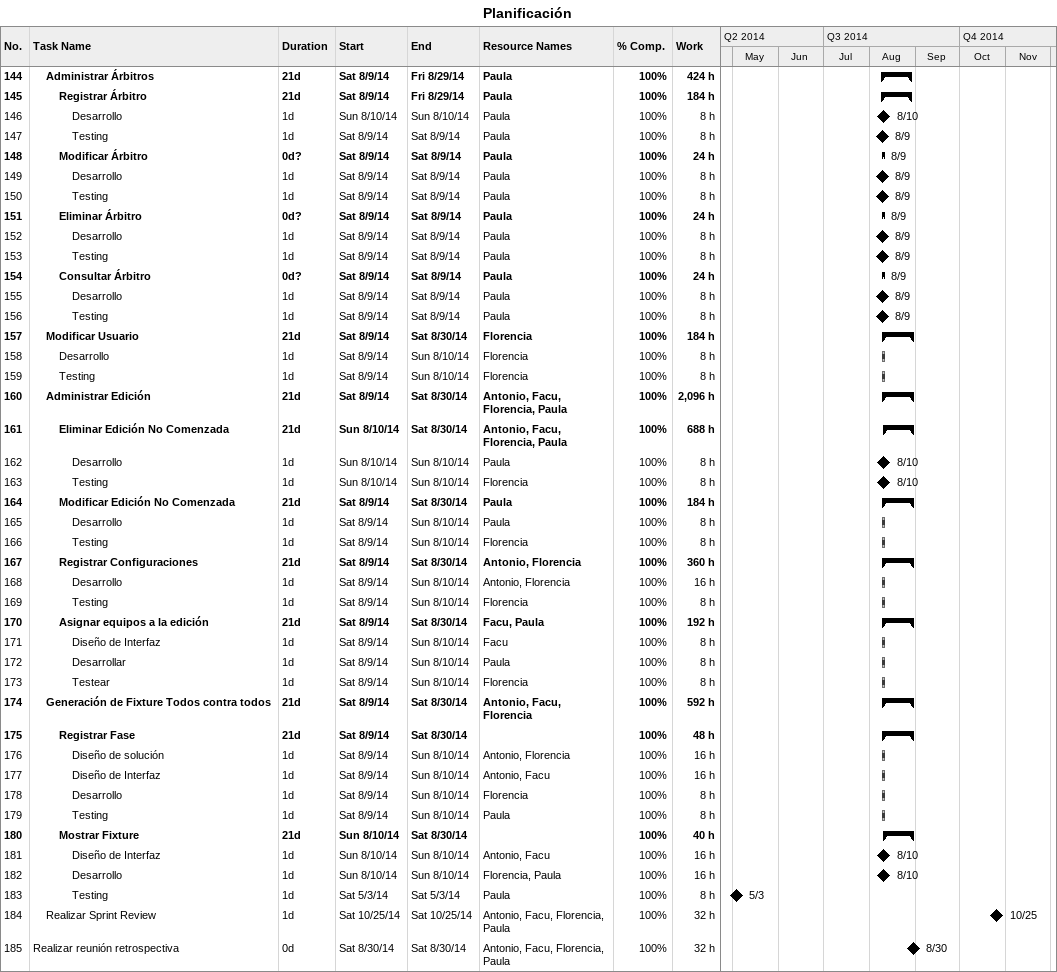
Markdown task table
Planificación

| ID | Level | Task | Duration | Start | Finish | Resources | % complete | Work (h) |
|---|---|---|---|---|---|---|---|---|
| 144 | 2 | **Administrar Árbitros** | 21d | 2014-08-09 | 2014-08-29 | Paula | 100 | 424 |
| 145 | 3 | **Registrar Árbitro** | 21d | 2014-08-09 | 2014-08-29 | Paula | 100 | 184 |
| 146 | 4 | Desarrollo | 1d | 2014-08-10 | 2014-08-10 | Paula | 100 | 8 |
| 147 | 4 | Testing | 1d | 2014-08-09 | 2014-08-09 | Paula | 100 | 8 |
| 148 | 3 | **Modificar Árbitro** | 0d? | 2014-08-09 | 2014-08-09 | Paula | 100 | 24 |
| 149 | 4 | Desarrollo | 1d | 2014-08-09 | 2014-08-09 | Paula | 100 | 8 |
| 150 | 4 | Testing | 1d | 2014-08-09 | 2014-08-09 | Paula | 100 | 8 |
| 151 | 3 | **Eliminar Árbitro** | 0d? | 2014-08-09 | 2014-08-09 | Paula | 100 | 24 |
| 152 | 4 | Desarrollo | 1d | 2014-08-09 | 2014-08-09 | Paula | 100 | 8 |
| 153 | 4 | Testing | 1d | 2014-08-09 | 2014-08-09 | Paula | 100 | 8 |
| 154 | 3 | **Consultar Árbitro** | 0d? | 2014-08-09 | 2014-08-09 | Paula | 100 | 24 |
| 155 | 4 | Desarrollo | 1d | 2014-08-09 | 2014-08-09 | Paula | 100 | 8 |
| 156 | 4 | Testing | 1d | 2014-08-09 | 2014-08-09 | Paula | 100 | 8 |
| 157 | 2 | **Modificar Usuario** | 21d | 2014-08-09 | 2014-08-30 | Florencia | 100 | 184 |
| 158 | 3 | Desarrollo | 1d | 2014-08-09 | 2014-08-10 | Florencia | 100 | 8 |
| 159 | 3 | Testing | 1d | 2014-08-09 | 2014-08-10 | Florencia | 100 | 8 |
| 160 | 2 | **Administrar Edición** | 21d | 2014-08-09 | 2014-08-30 | Antonio, Facu, Florencia, Paula | 100 | 2096 |
| 161 | 3 | **Eliminar Edición No Comenzada** | 21d | 2014-08-10 | 2014-08-30 | Antonio, Facu, Florencia, Paula | 100 | 688 |
| 162 | 4 | Desarrollo | 1d | 2014-08-10 | 2014-08-10 | Paula | 100 | 8 |
| 163 | 4 | Testing | 1d | 2014-08-10 | 2014-08-10 | Florencia | 100 | 8 |
| 164 | 3 | **Modificar Edición No Comenzada** | 21d | 2014-08-09 | 2014-08-30 | Paula | 100 | 184 |
| 165 | 4 | Desarrollo | 1d | 2014-08-09 | 2014-08-10 | Paula | 100 | 8 |
| 166 | 4 | Testing | 1d | 2014-08-09 | 2014-08-10 | Florencia | 100 | 8 |
| 167 | 3 | **Registrar Configuraciones** | 21d | 2014-08-09 | 2014-08-30 | Antonio, Florencia | 100 | 360 |
| 168 | 4 | Desarrollo | 1d | 2014-08-09 | 2014-08-10 | Antonio, Florencia | 100 | 16 |
| 169 | 4 | Testing | 1d | 2014-08-09 | 2014-08-10 | Florencia | 100 | 8 |
| 170 | 3 | **Asignar equipos a la edición** | 21d | 2014-08-09 | 2014-08-30 | Facu, Paula | 100 | 192 |
| 171 | 4 | Diseño de Interfaz | 1d | 2014-08-09 | 2014-08-10 | Facu | 100 | 8 |
| 172 | 4 | Desarrollar | 1d | 2014-08-09 | 2014-08-10 | Paula | 100 | 8 |
| 173 | 4 | Testear | 1d | 2014-08-09 | 2014-08-10 | Florencia | 100 | 8 |
| 174 | 2 | **Generación de Fixture Todos contra todos** | 21d | 2014-08-09 | 2014-08-30 | Antonio, Facu, Florencia | 100 | 592 |
| 175 | 3 | **Registrar Fase** | 21d | 2014-08-09 | 2014-08-30 |  | 100 | 48 |
| 176 | 4 | Diseño de solución | 1d | 2014-08-09 | 2014-08-10 | Antonio, Florencia | 100 | 16 |
| 177 | 4 | Diseño de Interfaz | 1d | 2014-08-09 | 2014-08-10 | Antonio, Facu | 100 | 16 |
| 178 | 4 | Desarrollo | 1d | 2014-08-09 | 2014-08-10 | Florencia | 100 | 8 |
| 179 | 4 | Testing | 1d | 2014-08-09 | 2014-08-10 | Paula | 100 | 8 |
| 180 | 3 | **Mostrar Fixture** | 21d | 2014-08-10 | 2014-08-30 |  | 100 | 40 |
| 181 | 4 | Diseño de Interfaz | 1d | 2014-08-10 | 2014-08-10 | Antonio, Facu | 100 | 16 |
| 182 | 4 | Desarrollo | 1d | 2014-08-10 | 2014-08-10 | Florencia, Paula | 100 | 16 |
| 183 | 4 | Testing | 1d | 2014-05-03 | 2014-05-03 | Paula | 100 | 8 |
| 184 | 2 | Realizar Sprint Review | 1d | 2014-10-25 | 2014-10-25 | Antonio, Facu, Florencia, Paula | 100 | 32 |
| 185 | 1 | Realizar reunión retrospectiva | 0d | 2014-08-30 | 2014-08-30 | Antonio, Facu, Florencia, Paula | 100 | 32 |
